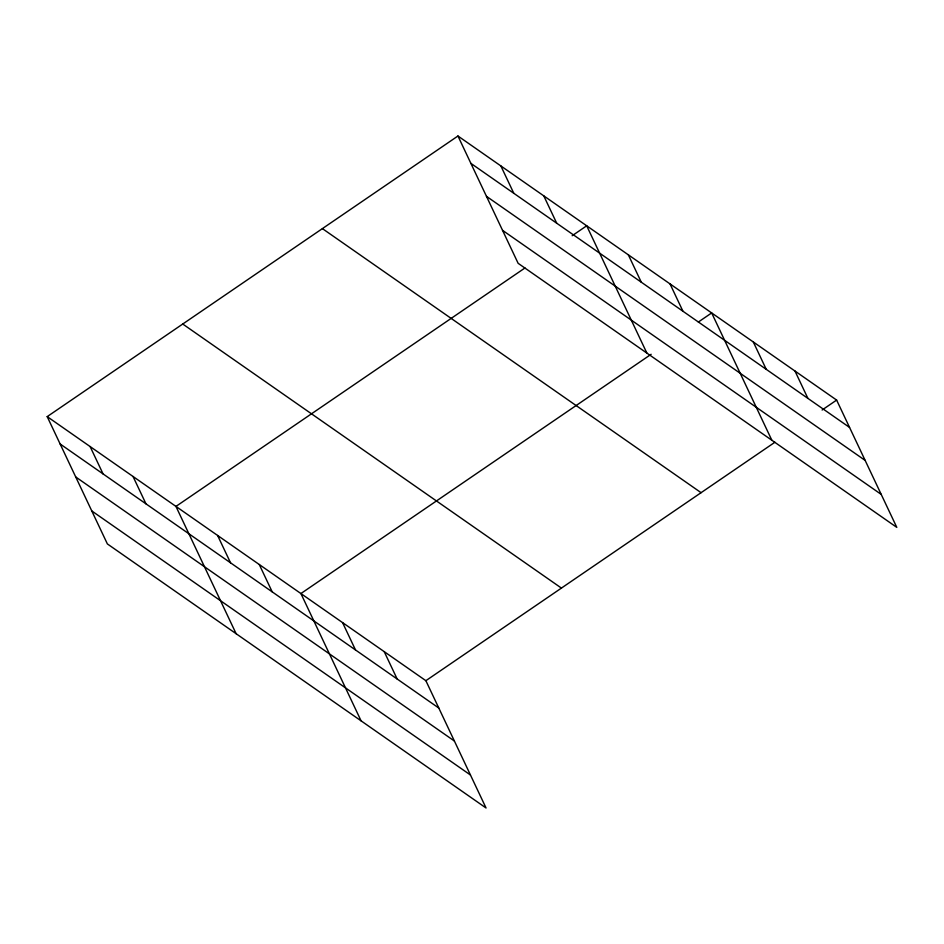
<?xml version="1.0" encoding="UTF-8"?>
<svg xmlns="http://www.w3.org/2000/svg" width="944" height="944" viewBox="0 0 944 944"><rect width="100%" height="100%" fill="white"/><g stroke="black" fill="none" stroke-linecap="round" stroke-linejoin="round"><path stroke-width="1.42" d="M47.2 416.623L425.874 680.695L486.054 807.993L107.368 543.921L47.2 416.623L457.946 136.007L836.632 400.079L896.8 527.377L518.126 263.305L457.946 136.007M524.982 267.966L175.95 506.409L236.118 633.707M572.182 235.717L586.696 225.793L646.876 353.091M651.148 354.283L300.912 593.552L361.08 720.85M698.348 322.034L711.67 312.936L771.838 440.234M425.874 680.695L774.906 442.252M822.106 410.003L836.632 400.079M470.879 163.359L849.553 427.431M486.467 196.34L865.152 460.412M502.527 230.324L881.212 494.396M322.4 228.613L701.085 492.685M182.747 324.028L561.42 588.088M60.133 443.975L438.807 708.047M75.721 476.956L454.394 741.028M91.78 510.94L470.454 775M794.978 371.027L807.899 398.38M753.324 341.988L766.245 369.34M670.016 283.884L682.937 311.237M628.35 254.845L641.283 282.197M543.779 195.868L556.712 223.221M500.863 165.943L513.796 193.296M384.22 651.643L397.153 678.996M342.566 622.603L355.499 649.944M259.258 564.5L272.191 591.853M217.604 535.46L230.537 562.813M133.033 476.484L145.966 503.836M90.117 446.559L103.049 473.9"/></g></svg>
